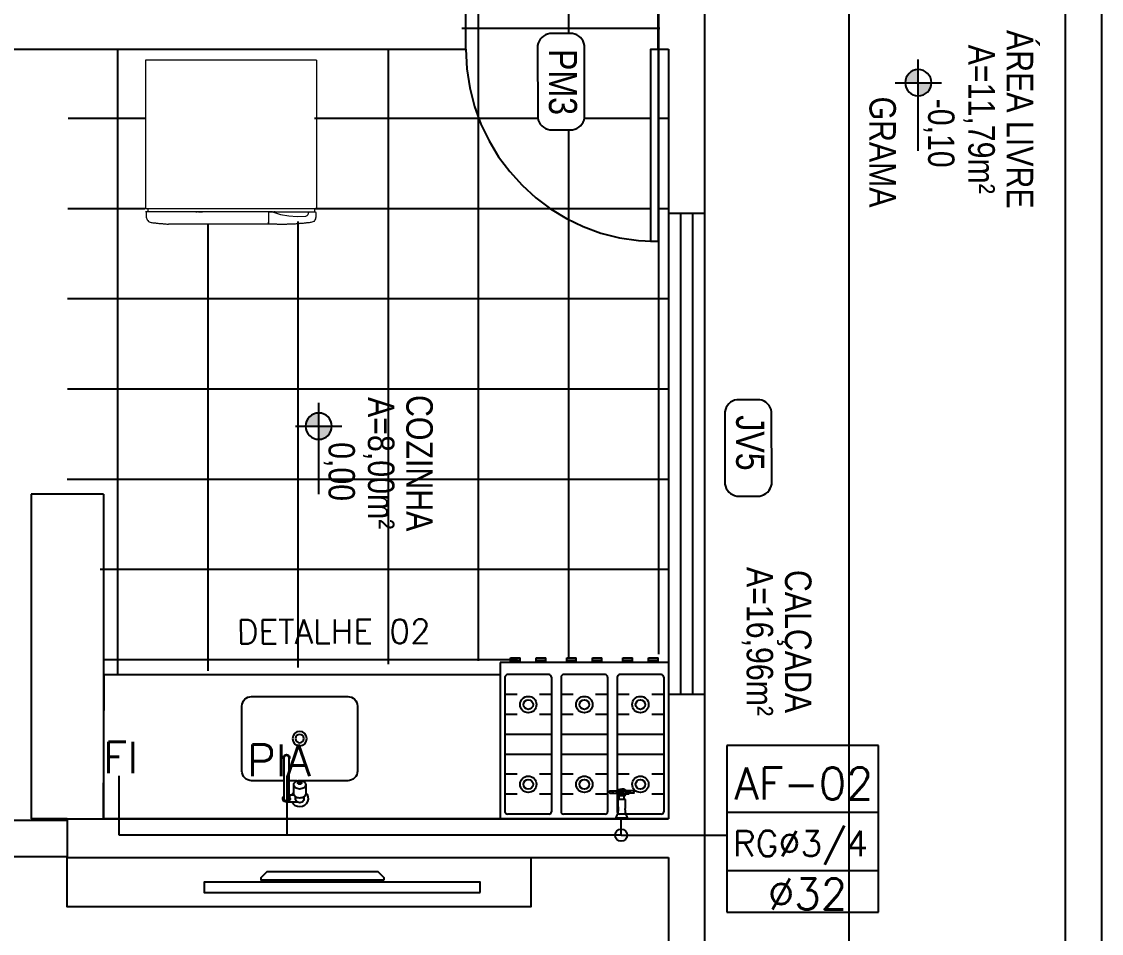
# Model space of a CAD drawing. Header units: millimetres. Extents: x -336 to -33, y -135 to 770.
# Drawn here: x -325.92 to -316.94, y 725.46 to 733.05 of the extents above; entities that cross this region are included whole.
import ezdxf
from ezdxf.enums import TextEntityAlignment as Align

# ---------------------------------------------------------------- set-up
doc = ezdxf.new("R2010")
doc.units = ezdxf.units.MM
doc.header["$LTSCALE"] = 50
doc.header["$MEASUREMENT"] = 0
for name, pattern in [('CONTINU', [0]), ('DASHDOT2', [0.5, 0.25, -0.125, 0, -0.125]), ('HIDDEN2', [0.1875, 0.125, -0.0625])]:
    doc.linetypes.add(name, pattern=pattern)
doc.layers.get('0').update_dxf_attribs({"linetype": 'CONTINUOUS'})
for name, color, linetype in [('-HIDRO', 8, 'CONTINUOUS'), ('a-pem-m', 6, 'CONTINUOUS'), ('A-PEN-B', 5, 'CONTINUOUS'), ('AF', 5, 'CONTINUOUS'), ('Diametro', 2, 'CONTINUOUS'), ('DIVERSOS', 1, 'CONTINUOUS'), ('E-txt-g', 3, 'CONTINUOUS'), ('HIDRO 01', 4, 'CONTINUOUS'), ('Prumadas_L', 1, 'CONTINUOUS'), ('Prumadas_Q', 3, 'CONTINUOUS'), ('Prumadas_T', 2, 'CONTINUOUS')]:
    doc.layers.add(name, color=color, linetype=linetype)
doc.layers.add('E-Lay-9', color=9, linetype='CONTINUOUS', lineweight=9)
doc.layers.add('E-Txt-W', color=7, linetype='CONTINUOUS', lineweight=20)
doc.styles.add('F2', font='swissc.ttf')
doc.styles.add('REG60', font='romans.shx', dxfattribs={"width": 0.8, "height": 0.15})
doc.styles.add('REG80', font='romans.shx', dxfattribs={"width": 0.8, "height": 0.2})
doc.styles.add('ROMANS', font='romans', dxfattribs={"height": 0.1})

# ---------------------------------------------------------------- blocks, each defined once
blk = doc.blocks.new('TXT-AMB75')
at = {"layer": 'E-txt-g', "style": 'REG80', "width": 0.8, "flags": 8}
blk.add_attdef('TXT', text='', height=0.2, dxfattribs=at).set_placement((0.0055, 0.2964), align=Align.CENTER)
at = {"layer": 'E-Txt-W', "style": 'REG60', "width": 0.8, "flags": 8}
blk.add_attdef('TXT', text='', height=0.15, dxfattribs=at).set_placement((0.0055, 0.0271), align=Align.CENTER)
blk = doc.blocks.new('Fogão03_6')
at = {"layer": 'a-pem-m', "color": 8}
for p, q in [((-0.35, -0.65), (-0.35, 0)), ((-0.35, 0), (0.35, 0)), ((-0.35, 0), (0.35, 0)), ((-0.35, -0.65), (-0.35, 0)), ((-0.33, -0.59), (-0.33, -0.03)), ((-0.33, -0.59), (-0.33, -0.03)), ((-0.32, -0.02), (-0.1467, -0.02)), ((-0.32, -0.02), (-0.1467, -0.02)), ((-0.1367, -0.59), (-0.1367, -0.03)), ((-0.1367, -0.59), (-0.1367, -0.03)), ((-0.0967, -0.59), (-0.0967, -0.03)), ((-0.0967, -0.59), (-0.0967, -0.03)), ((-0.0867, -0.02), (0.0867, -0.02)), ((-0.0867, -0.02), (0.0867, -0.02)), ((0.0967, -0.59), (0.0967, -0.03)), ((0.0967, -0.59), (0.0967, -0.03)), ((0.1367, -0.59), (0.1367, -0.03)), ((0.1367, -0.59), (0.1367, -0.03)), ((0.1467, -0.02), (0.32, -0.02)), ((0.1467, -0.02), (0.32, -0.02)), ((0.33, -0.59), (0.33, -0.03)), ((0.33, -0.59), (0.33, -0.03)), ((0.35, -0.65), (0.35, 0)), ((0.35, -0.65), (0.35, 0)), ((-0.33, -0.1029), (-0.28, -0.1029)), ((-0.33, -0.1029), (-0.28, -0.1029)), ((-0.1867, -0.1029), (-0.1367, -0.1029)), ((-0.1867, -0.1029), (-0.1367, -0.1029)), ((-0.0967, -0.1029), (-0.0467, -0.1029)), ((-0.0967, -0.1029), (-0.0467, -0.1029)), ((0.0467, -0.1029), (0.0967, -0.1029)), ((0.0467, -0.1029), (0.0967, -0.1029)), ((0.1367, -0.1029), (0.1867, -0.1029)), ((0.1367, -0.1029), (0.1867, -0.1029)), ((0.28, -0.1029), (0.33, -0.1029)), ((0.28, -0.1029), (0.33, -0.1029)), ((-0.33, -0.1857), (-0.28, -0.1857)), ((-0.33, -0.1857), (-0.28, -0.1857)), ((-0.1867, -0.1857), (-0.1367, -0.1857)), ((-0.1867, -0.1857), (-0.1367, -0.1857)), ((-0.0967, -0.1857), (-0.0467, -0.1857)), ((-0.0967, -0.1857), (-0.0467, -0.1857)), ((0.0467, -0.1857), (0.0967, -0.1857)), ((0.0467, -0.1857), (0.0967, -0.1857)), ((0.1367, -0.1857), (0.1867, -0.1857)), ((0.1367, -0.1857), (0.1867, -0.1857)), ((0.28, -0.1857), (0.33, -0.1857)), ((0.28, -0.1857), (0.33, -0.1857)), ((-0.33, -0.2686), (-0.1367, -0.2686)), ((-0.33, -0.2686), (-0.1367, -0.2686)), ((-0.0967, -0.2686), (0.0967, -0.2686)), ((-0.0967, -0.2686), (0.0967, -0.2686)), ((0.1367, -0.2686), (0.33, -0.2686)), ((0.1367, -0.2686), (0.33, -0.2686)), ((-0.33, -0.3514), (-0.1367, -0.3514)), ((-0.33, -0.3514), (-0.1367, -0.3514)), ((-0.0967, -0.3514), (0.0967, -0.3514)), ((-0.0967, -0.3514), (0.0967, -0.3514)), ((0.1367, -0.3514), (0.33, -0.3514)), ((0.1367, -0.3514), (0.33, -0.3514)), ((-0.33, -0.4343), (-0.28, -0.4343)), ((-0.33, -0.4343), (-0.28, -0.4343)), ((-0.1867, -0.4343), (-0.1367, -0.4343)), ((-0.1867, -0.4343), (-0.1367, -0.4343)), ((-0.0967, -0.4343), (-0.0467, -0.4343)), ((-0.0967, -0.4343), (-0.0467, -0.4343)), ((0.0467, -0.4343), (0.0967, -0.4343)), ((0.0467, -0.4343), (0.0967, -0.4343)), ((0.1367, -0.4343), (0.1867, -0.4343)), ((0.1367, -0.4343), (0.1867, -0.4343)), ((0.28, -0.4343), (0.33, -0.4343)), ((0.28, -0.4343), (0.33, -0.4343)), ((-0.33, -0.5171), (-0.28, -0.5171)), ((-0.33, -0.5171), (-0.28, -0.5171)), ((-0.1867, -0.5171), (-0.1367, -0.5171)), ((-0.1867, -0.5171), (-0.1367, -0.5171)), ((-0.0967, -0.5171), (-0.0467, -0.5171)), ((-0.0967, -0.5171), (-0.0467, -0.5171)), ((0.0467, -0.5171), (0.0967, -0.5171)), ((0.0467, -0.5171), (0.0967, -0.5171)), ((0.1367, -0.5171), (0.1867, -0.5171)), ((0.1367, -0.5171), (0.1867, -0.5171)), ((0.28, -0.5171), (0.33, -0.5171)), ((0.28, -0.5171), (0.33, -0.5171)), ((-0.32, -0.6), (-0.1467, -0.6)), ((-0.32, -0.6), (-0.1467, -0.6)), ((-0.0867, -0.6), (0.0867, -0.6)), ((-0.0867, -0.6), (0.0867, -0.6)), ((0.1467, -0.6), (0.32, -0.6)), ((0.1467, -0.6), (0.32, -0.6)), ((-0.35, -0.65), (0.35, -0.65)), ((-0.35, -0.65), (0.35, -0.65)), ((-0.3068, -0.65), (-0.3068, -0.67)), ((-0.3068, -0.65), (-0.3068, -0.67)), ((-0.2669, -0.66), (-0.3068, -0.66)), ((-0.2669, -0.66), (-0.3068, -0.66)), ((-0.2669, -0.67), (-0.3068, -0.67)), ((-0.2669, -0.67), (-0.3068, -0.67)), ((-0.2669, -0.65), (-0.2669, -0.67)), ((-0.2669, -0.65), (-0.2669, -0.67)), ((-0.1998, -0.65), (-0.1998, -0.67)), ((-0.1998, -0.65), (-0.1998, -0.67)), ((-0.1599, -0.66), (-0.1998, -0.66)), ((-0.1599, -0.66), (-0.1998, -0.66)), ((-0.1599, -0.67), (-0.1998, -0.67)), ((-0.1599, -0.67), (-0.1998, -0.67)), ((-0.1599, -0.65), (-0.1599, -0.67)), ((-0.1599, -0.65), (-0.1599, -0.67)), ((-0.0734, -0.65), (-0.0734, -0.67)), ((-0.0734, -0.65), (-0.0734, -0.67)), ((-0.0335, -0.66), (-0.0734, -0.66)), ((-0.0335, -0.66), (-0.0734, -0.66)), ((-0.0335, -0.67), (-0.0734, -0.67)), ((-0.0335, -0.67), (-0.0734, -0.67)), ((-0.0335, -0.65), (-0.0335, -0.67)), ((-0.0335, -0.65), (-0.0335, -0.67)), ((0.0335, -0.65), (0.0335, -0.67)), ((0.0335, -0.65), (0.0335, -0.67)), ((0.0734, -0.66), (0.0335, -0.66)), ((0.0734, -0.66), (0.0335, -0.66)), ((0.0734, -0.67), (0.0335, -0.67)), ((0.0734, -0.67), (0.0335, -0.67)), ((0.0734, -0.65), (0.0734, -0.67)), ((0.0734, -0.65), (0.0734, -0.67)), ((0.1599, -0.65), (0.1599, -0.67)), ((0.1599, -0.65), (0.1599, -0.67)), ((0.1998, -0.66), (0.1599, -0.66)), ((0.1998, -0.66), (0.1599, -0.66)), ((0.1998, -0.67), (0.1599, -0.67)), ((0.1998, -0.67), (0.1599, -0.67)), ((0.1998, -0.65), (0.1998, -0.67)), ((0.1998, -0.65), (0.1998, -0.67)), ((0.2669, -0.65), (0.2669, -0.67)), ((0.2669, -0.65), (0.2669, -0.67)), ((0.3067, -0.66), (0.2669, -0.66)), ((0.3067, -0.66), (0.2669, -0.66)), ((0.3067, -0.67), (0.2669, -0.67)), ((0.3067, -0.67), (0.2669, -0.67)), ((0.3067, -0.65), (0.3067, -0.67)), ((0.3067, -0.65), (0.3067, -0.67))]:
    blk.add_line(p, q, dxfattribs=at)
for centre, radius in [((-0.2333, -0.1443), 0.0341), ((-0.2333, -0.1443), 0.0341), ((-0.2333, -0.1443), 0.02), ((-0.2333, -0.1443), 0.02), ((0, -0.1443), 0.0341), ((0, -0.1443), 0.0341), ((0, -0.1443), 0.02), ((0, -0.1443), 0.02), ((0.2333, -0.1443), 0.0341), ((0.2333, -0.1443), 0.0341), ((0.2333, -0.1443), 0.02), ((0.2333, -0.1443), 0.02), ((-0.2333, -0.4757), 0.0341), ((-0.2333, -0.4757), 0.0341), ((0, -0.4757), 0.0341), ((0, -0.4757), 0.0341), ((0.2333, -0.4757), 0.0341), ((0.2333, -0.4757), 0.0341), ((-0.2333, -0.4757), 0.02), ((-0.2333, -0.4757), 0.02), ((0, -0.4757), 0.02), ((0, -0.4757), 0.02), ((0.2333, -0.4757), 0.02), ((0.2333, -0.4757), 0.02)]:
    blk.add_circle(centre, radius, dxfattribs=at)
for centre, start, end in [((-0.32, -0.03), 89.9995, 179.9996), ((-0.32, -0.03), 89.9995, 179.9996), ((-0.1467, -0.03), 359.9996, 89.9995), ((-0.1467, -0.03), 359.9996, 89.9995), ((-0.0867, -0.03), 89.9995, 179.9996), ((-0.0867, -0.03), 89.9995, 179.9996), ((0.0867, -0.03), 359.9996, 89.9995), ((0.0867, -0.03), 359.9996, 89.9995), ((0.1467, -0.03), 89.9995, 179.9996), ((0.1467, -0.03), 89.9995, 179.9996), ((0.32, -0.03), 359.9996, 89.9995), ((0.32, -0.03), 359.9996, 89.9995), ((-0.32, -0.59), 179.9996, 269.9995), ((-0.32, -0.59), 179.9996, 269.9995), ((-0.1467, -0.59), 269.9995, 359.9996), ((-0.1467, -0.59), 269.9995, 359.9996), ((-0.0867, -0.59), 179.9996, 269.9995), ((-0.0867, -0.59), 179.9996, 269.9995), ((0.0867, -0.59), 269.9995, 359.9996), ((0.0867, -0.59), 269.9995, 359.9996), ((0.1467, -0.59), 179.9996, 269.9995), ((0.1467, -0.59), 179.9996, 269.9995), ((0.32, -0.59), 269.9995, 359.9996), ((0.32, -0.59), 269.9995, 359.9996)]:
    blk.add_arc(centre, 0.01, start, end, dxfattribs=at)
blk = doc.blocks.new('Gelad-vs')
at = {"layer": 'E-Lay-9', "color": 8}
blk.add_line((-0.1988, 0.6175), (-0.1988, 0.6198), dxfattribs=at)
for points in [[(-0.7073, 0.5912), (-0.7069, 0.5951), (-0.7057, 0.5989), (-0.7042, 0.6024), (-0.7015, 0.6059), (-0.6984, 0.609), (-0.6949, 0.6109), (-0.6914, 0.6125), (-0.6876, 0.6136)], [(-0.7073, 0.5715), (-0.7073, 0.5912)], [(-0.6876, 0.6136), (-0.6841, 0.614), (-0.6806, 0.6144), (-0.6767, 0.6148), (-0.6733, 0.6152), (-0.6694, 0.6156), (-0.6659, 0.6159), (-0.662, 0.6163), (-0.6586, 0.6167), (-0.6551, 0.6171), (-0.6512, 0.6175), (-0.6477, 0.6179), (-0.6439, 0.6179), (-0.64, 0.6183), (-0.6365, 0.6186), (-0.6327, 0.619), (-0.6292, 0.6194), (-0.6257, 0.6194), (-0.6218, 0.6198), (-0.6183, 0.6198), (-0.6145, 0.6202)], [(-0.1988, 0.6198), (-0.6145, 0.6202)], [(-0.0027, 0.5715), (-0.0027, 0.5912), (-0.0031, 0.5951), (-0.0039, 0.5989), (-0.0058, 0.6024), (-0.0085, 0.6059), (-0.0112, 0.609), (-0.0147, 0.6109), (-0.0186, 0.6125), (-0.0224, 0.6136), (-0.0259, 0.614), (-0.0294, 0.6144), (-0.0333, 0.6148), (-0.0367, 0.6152), (-0.0406, 0.6156), (-0.0441, 0.6159), (-0.0476, 0.6163), (-0.0514, 0.6167), (-0.0549, 0.6171), (-0.0588, 0.6175), (-0.0623, 0.6179), (-0.0661, 0.6179), (-0.0696, 0.6183), (-0.0735, 0.6186), (-0.077, 0.619), (-0.0808, 0.6194), (-0.0843, 0.6194), (-0.0882, 0.6198), (-0.0917, 0.6198), (-0.0955, 0.6202), (-0.099, 0.6202), (-0.1029, 0.6206), (-0.1063, 0.6206), (-0.1102, 0.6206), (-0.1137, 0.621), (-0.1176, 0.621), (-0.121, 0.621), (-0.1249, 0.6214), (-0.1284, 0.6214), (-0.1323, 0.6214), (-0.1357, 0.6214), (-0.1396, 0.6214), (-0.1431, 0.6214), (-0.147, 0.6214), (-0.1504, 0.6214), (-0.1543, 0.6214), (-0.1578, 0.6214), (-0.1617, 0.6214), (-0.1651, 0.621), (-0.169, 0.621), (-0.1725, 0.621), (-0.1763, 0.6206), (-0.1798, 0.6206), (-0.1837, 0.6206), (-0.1872, 0.6202), (-0.1907, 0.6202), (-0.1945, 0.6198), (-0.1988, 0.6198)], [(-0.1988, 0.6159), (-0.1988, 0.6186)], [(-0.1988, 0.5695), (-0.1988, 0.6186), (-0.1988, 0.614)], [(-0.1988, 0.6175), (-0.1988, 0.6179)], [(-0.1988, 0.6167), (-0.1988, 0.6171)], [(-0.1988, 0.6159), (-0.1988, 0.6156), (-0.1988, 0.6156), (-0.1988, 0.6156), (-0.1988, 0.6156), (-0.1988, 0.6152), (-0.1988, 0.6152), (-0.1988, 0.6148), (-0.1988, 0.6148), (-0.1988, 0.6148), (-0.1988, 0.6144), (-0.1988, 0.614), (-0.1988, 0.6136), (-0.1988, 0.6136), (-0.1988, 0.6132), (-0.1988, 0.6128)], [(-0.1988, 0.6156), (-0.1988, 0.6159)], [(-0.1988, 0.6148), (-0.1988, 0.6156)], [(-0.1988, 0.614), (-0.1988, 0.6144)], [(-0.1988, 0.5695), (-0.1988, 0.614)], [(-0.1988, 0.6128), (-0.1988, 0.6128), (-0.1988, 0.6132)], [(-0.1988, 0.5707), (-0.1988, 0.6128)], [(-0.1821, 0.5695), (-0.1489, 0.5796), (-0.1149, 0.5858), (-0.0801, 0.5885), (-0.0456, 0.5873)], [(-0.0456, 0.5873), (-0.0433, 0.5869), (-0.0406, 0.5862), (-0.0383, 0.5846), (-0.0364, 0.5827), (-0.0348, 0.5808), (-0.0336, 0.5784), (-0.0329, 0.5757), (-0.0329, 0.5734)], [(-0.1988, 0.5695), (-0.71, 0.5695)], [(-0.71, -0.0613), (-0.71, 0.5572)], [(0, 0.5572), (-0.71, 0.5572)], [(-0.7073, 0.5711), (-0.7073, 0.5711), (-0.7073, 0.5711), (-0.7073, 0.5711), (-0.7073, 0.5711), (-0.7073, 0.5711), (-0.7073, 0.5711), (-0.7073, 0.5707), (-0.7069, 0.5699), (-0.7061, 0.5695), (-0.7057, 0.5695), (-0.7057, 0.5695), (-0.7057, 0.5695), (-0.7057, 0.5695), (-0.7057, 0.5695), (-0.7057, 0.5695)], [(-0.5012, 0.5695), (-0.7054, 0.5695)], [(-0.7015, 0.5572), (-0.7015, 0.5695)], [(-0.6791, 0.5695), (-0.6791, 0.5695), (-0.6791, 0.5695), (-0.6791, 0.5695), (-0.6791, 0.5695), (-0.6791, 0.5695), (-0.6791, 0.5695)], [(-0.5012, 0.5695), (-0.5, 0.5695), (-0.4989, 0.5695), (-0.4973, 0.5695), (-0.4969, 0.5695), (-0.4962, 0.5695)], [(-0.4989, 0.5695), (-0.5, 0.5695)], [(-0.4962, 0.5695), (-0.4962, 0.5695)], [(-0.4904, 0.5695), (-0.4904, 0.5695), (-0.4907, 0.5695), (-0.4907, 0.5695), (-0.4915, 0.5695), (-0.4919, 0.5695), (-0.4923, 0.5695), (-0.4927, 0.5695), (-0.4934, 0.5695), (-0.4942, 0.5695), (-0.495, 0.5695), (-0.4958, 0.5695), (-0.4962, 0.5695)], [(-0.4962, 0.5695), (-0.4962, 0.5695)], [(-0.4904, 0.5695), (-0.4737, 0.5695)], [(-0.4745, 0.5695), (-0.4904, 0.5695), (-0.4904, 0.5695), (-0.4904, 0.5695), (-0.4904, 0.5695), (-0.4904, 0.5695)], [(-0.2289, 0.5695), (-0.2289, 0.5695), (-0.2289, 0.5695), (-0.2289, 0.5695), (-0.2289, 0.5695), (-0.2289, 0.5695), (-0.2289, 0.5695), (-0.2289, 0.5695), (-0.2289, 0.5695), (-0.2289, 0.5695), (-0.2289, 0.5695), (-0.2289, 0.5695), (-0.2289, 0.5695), (-0.2289, 0.5695), (-0.2289, 0.5695), (-0.2289, 0.5695), (-0.2289, 0.5695), (-0.2289, 0.5695), (-0.2289, 0.5695), (-0.2289, 0.5695), (-0.2289, 0.5695)], [(-0.1988, 0.5722), (-0.1988, 0.5715)], [(-0.1988, 0.5695), (-0.1988, 0.5695), (-0.1988, 0.5695), (-0.1988, 0.5695), (-0.1988, 0.5707)], [(-0.1988, 0.5695), (-0.1988, 0.5707)], [(-0.1821, 0.5695), (-0.1988, 0.5695)], [(-0.198, 0.5695), (-0.198, 0.5695), (-0.198, 0.5695), (-0.198, 0.5695), (-0.198, 0.5695), (-0.198, 0.5695), (-0.198, 0.5695), (-0.198, 0.5695), (-0.198, 0.5695), (-0.198, 0.5695), (-0.198, 0.5695), (-0.198, 0.5695), (-0.198, 0.5695)], [(-0.198, 0.5695), (-0.1821, 0.5695), (-0.1821, 0.5695), (-0.1821, 0.5695), (-0.1821, 0.5695), (-0.1821, 0.5695)], [(-0.1821, 0.5695), (-0.1818, 0.5695), (-0.1818, 0.5695), (-0.1814, 0.5695), (-0.181, 0.5695), (-0.1806, 0.5695), (-0.1802, 0.5695), (-0.1798, 0.5695), (-0.1791, 0.5695), (-0.1783, 0.5695), (-0.1775, 0.5695), (-0.1763, 0.5695), (-0.1763, 0.5695)], [(-0.1763, 0.5695), (-0.1763, 0.5695)], [(-0.1763, 0.5695), (-0.1763, 0.5695)], [(-0.1709, 0.5695), (-0.1725, 0.5695), (-0.1736, 0.5695), (-0.1752, 0.5695), (-0.1756, 0.5695), (-0.1763, 0.5695)], [(-0.1736, 0.5695), (-0.1725, 0.5695)], [(-0.1709, 0.5695), (-0.0046, 0.5695)], [(-0.0329, 0.5715), (-0.0329, 0.5734)], [(-0.0329, 0.5715), (-0.0329, 0.5711), (-0.0325, 0.5711), (-0.0325, 0.5707), (-0.0325, 0.5707), (-0.0321, 0.5703), (-0.0321, 0.5703), (-0.0321, 0.5699), (-0.0317, 0.5699), (-0.0313, 0.5695), (-0.0313, 0.5695), (-0.0309, 0.5695), (-0.0309, 0.5695)], [(-0.0309, 0.5695), (-0.0309, 0.5695), (-0.0309, 0.5695), (-0.0309, 0.5695), (-0.0309, 0.5695), (-0.0309, 0.5695), (-0.0309, 0.5695), (-0.0309, 0.5695), (-0.0309, 0.5695)], [(-0.0085, 0.5572), (-0.0085, 0.5695)], [(-0.0046, 0.5695), (-0.0046, 0.5695), (-0.0046, 0.5695), (-0.0046, 0.5695), (-0.0046, 0.5695), (-0.0046, 0.5695), (-0.0046, 0.5695), (-0.0039, 0.5695), (-0.0035, 0.5699), (-0.0031, 0.5707), (-0.0031, 0.5711), (-0.0031, 0.5711), (-0.0031, 0.5711), (-0.0031, 0.5711), (-0.0031, 0.5711), (-0.0031, 0.5715)], [(0, -0.0613), (0, 0.5572)], [(0, -0.0613), (-0.71, -0.0613)]]:
    blk.add_lwpolyline(points, dxfattribs=at)
blk = doc.blocks.new('NIVEL')
at = {"layer": 'DIVERSOS'}
h = blk.add_hatch(color=7, dxfattribs=at)
h.paths.add_polyline_path([(0, 0.137, 0.414214), (-0.137, 0), (0, 0)])
h.paths.add_polyline_path([(0, 0), (0, -0.137, 0.414214), (0.137, 0)])
at = {"layer": 'DIVERSOS', "color": 7}
for p, q in [((0, 0.242), (0, -0.242)), ((0.709, 0), (-0.242, 0))]:
    blk.add_line(p, q, dxfattribs=at)
blk.add_circle((0, 0), 0.137, dxfattribs=at)
blk = doc.blocks.new('Cuba coz')
at = {"color": 8}
blk.add_line((7.5, -4.5), (7.5, -2.41), dxfattribs=at)
for points in [[(13.41, -6.5), (13.41, -20, 0.414214), (17.41, -24), (44.41, -24, 0.414214), (48.41, -20), (48.41, 20, 0.414214), (44.41, 24), (17.41, 24, 0.414214), (13.41, 20), (13.41, 0.74)], [(6.7, 1.75), (6, 1.75, 0.546464), (4.41, -0.73, -0.10784), (4.5, -1.15), (4.5, -5.5)], [(11.72, 2.5), (7.96, 2.5, 0.133256), (7.32, 2.33, 0.106756), (6.71, 1.77, 0.082828), (6.34, 0.99, 0.071352), (6.19, 0, 0.071352), (6.34, -0.99, 0.082828), (6.71, -1.77, 0.106756), (7.32, -2.33, 0.133256), (7.96, -2.5), (11.72, -2.5)], [(4.41, -0.73, 0.293273), (6, -1.75), (6.7, -1.75)], [(13.41, -1), (13.41, -4.5, 0.414214)]]:
    blk.add_lwpolyline(points, format="xyb", dxfattribs=at)
for points in [[(11.72, -2.5, 0.133256), (12.36, -2.33, 0.106756), (12.97, -1.77, 0.082828), (13.35, -0.99, 0.071352), (13.49, 0, 0.071352), (13.35, 0.99, 0.082828), (12.97, 1.77, 0.106756), (12.36, 2.33, 0.133256), (11.72, 2.5, 0.133256), (11.08, 2.33, 0.106756), (10.47, 1.77, 0.082828), (10.1, 0.99, 0.071352), (9.95, 0, 0.071352), (10.1, -0.99, 0.082828), (10.47, -1.77, 0.106756), (11.08, -2.33, 0.133256)], [(12.47, 0.75, 0.133256), (12.28, 0.7, 0.106756), (12.1, 0.53, 0.082828), (11.98, 0.3, 0.071352), (11.94, 0, 0.071352), (11.98, -0.3, 0.082828), (12.1, -0.53, 0.106756), (12.28, -0.7, 0.133256), (12.47, -0.75, 0.133256), (12.66, -0.7, 0.106756), (12.85, -0.53, 0.082828), (12.96, -0.3, 0.071352), (13, 0, 0.071352), (12.96, 0.3, 0.082828), (12.85, 0.53, 0.106756), (12.66, 0.7, 0.133256)], [(6, -6.5), (23, -6.5, 1), (23, -4.5), (6, -4.5, 1)]]:
    blk.add_lwpolyline(points, format="xyb", close=True, dxfattribs=at)
for radius in [3, 1.75]:
    blk.add_circle((30.91, 0), radius, dxfattribs=at)
for centre, radius, start, end in [((6, 0), 3.5, 45.5847, 244.6231), ((6, -5.5), 1.5, 41.8103, 318.1897), ((6, 0), 3.5, 295.3769, 314.4153), ((23, -5.5), 1.25, 233.1301, 126.8699)]:
    blk.add_arc(centre, radius, start, end, dxfattribs=at)

msp = doc.modelspace()

# ---------------------------------------------------------------- hatches: boundary and pattern name
at = {"layer": '-HIDRO'}
h = msp.add_hatch(dxfattribs=at)
h.set_pattern_fill('ANSI37,_O', color=256, scale=6, angle=-45)
h.set_pattern_definition([(360, (-1738.11536, 612.9919), (2e-16, 0.75), []), (90, (-1738.11536, 612.9919), (-0.75, 2e-16), [])])
h.paths.add_polyline_path([(-320.6211, 732.8161), (-320.6211, 731.2161), (-320.6811, 731.2161), (-320.6811, 732.8161)], flags=16)
edge = h.paths.add_edge_path(flags=16)
edge.add_arc((-321.3509, 732.2634), 0.1184, -81.66738, -8.33262)
edge.add_line((-321.2337, 732.2463), (-321.2343, 732.8468))
edge.add_arc((-321.3509, 732.8303), 0.1178, 8.0319, 81.60093)
edge.add_line((-321.3337, 732.9468), (-321.5231, 732.9468))
edge.add_arc((-321.506, 732.829), 0.1191, 98.25848, 171.3882)
edge.add_line((-321.6237, 732.8468), (-321.6231, 732.2463))
edge.add_arc((-321.5059, 732.2634), 0.1184, 188.33262, 261.66738)
edge.add_line((-321.5231, 732.1463), (-321.3337, 732.1463))
edge = h.paths.add_edge_path(flags=16)
edge.add_line((-323.4441, 729.1165), (-323.4441, 729.8749))
edge = h.paths.add_edge_path(flags=16)
edge.add_arc((-323.4441, 729.6821), 0.1096, -90, 270)
edge = h.paths.add_edge_path(flags=16)
edge.add_line((-323.6368, 729.6821), (-323.2514, 729.6821))
h.paths.add_polyline_path([(-322.7764, 729.9984), (-322.7764, 728.7501), (-322.4349, 728.7501), (-322.4349, 729.9984)], flags=24)
h.paths.add_polyline_path([(-323.1443, 729.9903), (-323.1443, 728.7581), (-322.7477, 728.7581), (-322.7477, 729.9903)], flags=24)
edge = h.paths.add_edge_path()
edge.add_line((-320.6211, 733.1161), (-322.2767, 733.1161))
edge.add_line((-322.2767, 733.1161), (-322.2211, 732.8161))
edge.add_line((-322.2211, 732.8161), (-323.4862, 732.8161))
edge.add_line((-323.4862, 732.8161), (-323.4691, 731.4201))
edge.add_line((-323.4691, 731.4201), (-323.6989, 731.3605))
edge.add_line((-323.6989, 731.3605), (-324.1408, 731.3626))
edge.add_line((-324.1408, 731.3626), (-324.5547, 731.3622))
edge.add_line((-324.5547, 731.3622), (-324.7553, 731.3667))
edge.add_line((-324.7553, 731.3667), (-324.8915, 731.4348))
edge.add_line((-324.8915, 731.4348), (-324.8915, 732.8161))
edge.add_line((-324.8915, 732.8161), (-325.5282, 732.8161))
edge.add_line((-325.5282, 732.8161), (-325.5353, 729.1161))
edge.add_line((-325.5353, 729.1161), (-325.2863, 729.1161))
edge.add_line((-325.2863, 729.1161), (-325.2281, 727.6161))
edge.add_line((-325.2281, 727.6161), (-320.5353, 727.7886))
edge.add_line((-320.5353, 727.7886), (-320.5353, 732.8161))
edge.add_line((-320.5353, 732.8161), (-320.6082, 732.8161))
edge.add_line((-320.6082, 732.8161), (-320.6082, 733.1161))
edge.add_line((-320.6082, 733.1161), (-322.2767, 733.1161))
h.paths.add_polyline_path([(-323.4721, 729.6148), (-323.4721, 728.9936), (-323.0764, 728.9936), (-323.0764, 729.6148)], flags=24)

# ---------------------------------------------------------------- linework, layer by layer
at = {"layer": '-HIDRO', "linetype": 'Continuous'}
for p, q in [((-316.9353, 753.4228), (-316.9353, 703.4228)), ((-317.2353, 753.1228), (-317.2353, 703.7228)), ((-319.0353, 743.8135), (-319.0353, 717.6028)), ((-322.2211, 732.8161), (-322.2211, 733.1161)), ((-320.6211, 732.8161), (-320.6211, 733.1161)), ((-320.2353, 733.1161), (-320.2353, 724.5994)), ((-328.8353, 732.8161), (-322.2211, 732.8161)), ((-320.6811, 732.8161), (-320.5353, 732.8161)), ((-320.5353, 732.8161), (-320.5353, 726.4161)), ((-325.2353, 729.1161), (-325.8353, 729.1161)), ((-325.8353, 729.1161), (-325.8353, 726.4161)), ((-325.2353, 729.1161), (-325.2353, 726.4161)), ((-320.5353, 728.7117), (-320.5353, 726.4161)), ((-325.5353, 726.4161), (-325.8353, 726.4161)), ((-325.5353, 726.4161), (-320.5353, 726.4161)), ((-325.5353, 726.4161), (-325.5353, 726.0961)), ((-325.5353, 726.0961), (-320.5353, 726.0961)), ((-320.5353, 726.0961), (-320.5353, 724.5994))]:
    msp.add_line(p, q, dxfattribs=at)
at = {"layer": '-HIDRO', "linetype": 'HIDDEN2'}
for p, q in [((-320.5353, 731.453), (-320.2353, 731.453)), ((-320.4353, 731.453), (-320.4353, 727.453)), ((-320.3353, 731.453), (-320.3353, 727.453)), ((-320.5353, 727.453), (-320.2353, 727.453))]:
    msp.add_line(p, q, dxfattribs=at)
at = {"layer": '-HIDRO', "linetype": 'DASHDOT2'}
for p, q in [((-325.5353, 726.4028), (-330.6353, 726.4028)), ((-325.5353, 726.1028), (-327.9353, 726.1028))]:
    msp.add_line(p, q, dxfattribs=at)
at = {"layer": '-HIDRO', "linetype": 'Continuous'}
for points in [[(-321.3337, 732.1463, 0.331371), (-321.2337, 732.2463), (-321.2343, 732.8468, 0.332506), (-321.3337, 732.9468), (-321.5231, 732.9468, 0.330378), (-321.6237, 732.8468), (-321.6231, 732.2463, 0.331371), (-321.5231, 732.1463)], [(-319.7772, 729.1012, 0.331371), (-319.6772, 729.2012), (-319.6778, 729.8018, 0.332506), (-319.7772, 729.9018), (-319.9665, 729.9018, 0.330378), (-320.0671, 729.8018), (-320.0665, 729.2012, 0.331371), (-319.9665, 729.1012)]]:
    msp.add_lwpolyline(points, format="xyb", close=True, dxfattribs=at)
msp.add_lwpolyline([(-320.6211, 732.8161), (-320.6211, 731.2161), (-320.6811, 731.2161), (-320.6811, 732.8161)], close=True, dxfattribs=at)
at = {"layer": '-HIDRO', "linetype": 'CONTINU'}
msp.add_lwpolyline([(-325.2281, 727.6161), (-321.9353, 727.6161), (-321.9353, 726.4161), (-325.2353, 726.4161)], close=True, dxfattribs=at)
at = {"layer": '-HIDRO'}
for points in [[(-325.5353, 726.0961), (-321.6815, 726.0961), (-321.6815, 725.6859), (-325.5353, 725.6859)], [(-322.8997, 725.9097), (-322.8997, 725.9268), (-322.951, 725.9781), (-323.8744, 725.9781), (-323.9257, 725.9268), (-323.9257, 725.9097)], [(-322.1015, 725.8047), (-322.1015, 725.8902), (-324.3974, 725.8902), (-324.3974, 725.8047)]]:
    msp.add_lwpolyline(points, close=True, dxfattribs=at)
at = {"layer": '-HIDRO', "linetype": 'HIDDEN2'}
msp.add_arc((-320.6211, 732.8161), 1.6, 180, 270, dxfattribs=at)
at = {"layer": 'A-PEN-B'}
msp.add_line((-320.9291, 726.2816), (-320.9291, 726.4249), dxfattribs=at)
msp.add_circle((-320.9291, 726.2816), 0.05, dxfattribs=at)
at = {"layer": 'AF'}
for p, q in [((-325.1071, 726.7751), (-325.1071, 726.2816)), ((-323.7107, 726.7751), (-323.7107, 726.2816)), ((-320.9291, 726.2816), (-325.1047, 726.2816))]:
    msp.add_line(p, q, dxfattribs=at)
at = {"layer": 'HIDRO 01', "color": 4}
for p, q in [((-320.9458, 726.6565), (-320.9546, 726.6565)), ((-320.9244, 726.6565), (-320.9458, 726.6565)), ((-320.903, 726.6565), (-320.9244, 726.6565)), ((-320.8942, 726.6565), (-320.903, 726.6565)), ((-320.8942, 726.6565), (-320.8941, 726.6565)), ((-321.0245, 726.6404), (-321.0245, 726.6479)), ((-321.0245, 726.633), (-321.0245, 726.6404)), ((-321.022, 726.6503), (-320.965, 726.6503)), ((-321.022, 726.6305), (-320.9679, 726.6305)), ((-320.9343, 726.6305), (-320.9691, 726.6305)), ((-320.9343, 726.6503), (-320.9659, 726.6504)), ((-320.9244, 726.577), (-320.9566, 726.577)), ((-320.9566, 726.577), (-320.9566, 726.5245)), ((-320.945, 726.6095), (-320.9535, 726.6095)), ((-320.9454, 726.577), (-320.9454, 726.6095)), ((-320.9244, 726.6095), (-320.945, 726.6095)), ((-320.9343, 726.6503), (-320.9244, 726.6503)), ((-320.9244, 726.6305), (-320.9343, 726.6305)), ((-320.9244, 726.6503), (-320.9145, 726.6503)), ((-320.9145, 726.6305), (-320.9244, 726.6305)), ((-320.9038, 726.6095), (-320.9244, 726.6095)), ((-320.8922, 726.577), (-320.9244, 726.577)), ((-320.9145, 726.6503), (-320.8826, 726.6503)), ((-320.9145, 726.6305), (-320.8809, 726.6305)), ((-320.8953, 726.6095), (-320.9038, 726.6095)), ((-320.9034, 726.577), (-320.9034, 726.6095)), ((-320.8922, 726.5245), (-320.8922, 726.577)), ((-320.8268, 726.6503), (-320.8838, 726.6503)), ((-320.8268, 726.6305), (-320.8809, 726.6305)), ((-320.8786, 726.6506), (-320.8687, 726.6506)), ((-320.8687, 726.6308), (-320.8786, 726.6308)), ((-320.8687, 726.6506), (-320.8588, 726.6506)), ((-320.8588, 726.6308), (-320.8687, 726.6308)), ((-320.8243, 726.6479), (-320.8243, 726.6404)), ((-320.8243, 726.633), (-320.8243, 726.6404)), ((-320.9764, 726.4235), (-320.9764, 726.4161)), ((-320.9244, 726.4235), (-320.9764, 726.4235)), ((-320.9244, 726.4161), (-320.9764, 726.4161)), ((-320.8724, 726.4235), (-320.9244, 726.4235)), ((-320.8724, 726.4161), (-320.9244, 726.4161)), ((-320.8724, 726.4161), (-320.8724, 726.4235))]:
    msp.add_line(p, q, dxfattribs=at)
for points in [[(-320.9535, 726.6095), (-320.9541, 726.6124), (-320.9548, 726.6155), (-320.9558, 726.6198)], [(-320.8953, 726.6095), (-320.8947, 726.6124), (-320.894, 726.6155), (-320.893, 726.6198)]]:
    msp.add_lwpolyline(points, dxfattribs=at)
at = {"layer": 'HIDRO 01', "color": 4, "extrusion": (0, 0, -1)}
for centre, radius, start, end in [((320.9662, 726.664), 0.0136, 213.62105, 268.76325), ((320.9509, 726.6585), 0.00198, 349.88757, 69.87805), ((320.9509, 726.6585), 0.00198, 270.00003, 349.90518), ((320.9244, 726.5863), 0.0789, 69.86369, 90.00435), ((320.8826, 726.664), 0.0136, 269.99999, 326.3941), ((321.022, 726.6479), 0.00247, 0, 89.99997), ((320.9917, 726.6407), 0.0099, 0.02599, 89.97398), ((320.9917, 726.6407), 0.0099, 270.01824, 359.98184), ((320.9719, 726.6407), 0.0099, 90.01813, 179.98171), ((320.9719, 726.6407), 0.0099, 180.01813, 269.98172), ((320.9691, 726.6169), 0.0136, 90.00002, 167.64009), ((320.9343, 726.6404), 0.0099, 0.02599, 89.97398), ((320.9343, 726.6405), 0.0099, 270.01824, 359.98184), ((320.9145, 726.6404), 0.0099, 90.01813, 179.98171), ((320.9145, 726.6405), 0.0099, 180.01813, 269.98172), ((320.8797, 726.6169), 0.0136, 12.35667, 90.0002), ((320.8786, 726.6407), 0.0099, 0.02599, 89.97398), ((320.8786, 726.6407), 0.0099, 270.01824, 359.98184), ((320.8588, 726.6407), 0.0099, 90.01813, 179.98171), ((320.8588, 726.6407), 0.0099, 180.01813, 269.98172), ((320.8268, 726.633), 0.00247, 180, 270), ((321.0881, 726.4978), 0.1342, 168.54931, 213.64179), ((320.7607, 726.4978), 0.1342, 326.35799, 11.45044)]:
    msp.add_arc(centre, radius, start, end, dxfattribs=at)
at = {"layer": 'HIDRO 01', "color": 4}
for centre, radius, start, end in [((-320.9546, 726.6563), 0.00025, 90.08489, 146.11552), ((-320.9244, 726.5863), 0.0789, 69.86114, 90.006), ((-320.8979, 726.6585), 0.00198, 269.99664, 349.92793), ((-320.8979, 726.6585), 0.00198, 349.9237, 69.87294), ((-320.8942, 726.6563), 0.000248, 33.64409, 63.28259), ((-321.022, 726.633), 0.00247, 180, 270.00105), ((-320.8268, 726.6479), 0.00247, 0, 90.00165)]:
    msp.add_arc(centre, radius, start, end, dxfattribs=at)
at = {"layer": 'Prumadas_L'}
for p, q in [((-318.7882, 726.4687), (-320.0499, 726.4687)), ((-320.9291, 726.2816), (-320.0499, 726.2811)), ((-318.7882, 725.9847), (-320.0499, 725.9847))]:
    msp.add_line(p, q, dxfattribs=at)
at = {"layer": 'Prumadas_Q'}
for p, q in [((-318.7882, 727.0271), (-320.0499, 727.0271)), ((-320.0499, 727.0271), (-320.0499, 725.6422)), ((-318.7882, 725.6422), (-318.7882, 727.0271)), ((-320.0499, 725.6422), (-318.7882, 725.6422))]:
    msp.add_line(p, q, dxfattribs=at)

# ---------------------------------------------------------------- block references
at = {"layer": '-HIDRO'}
ref = msp.add_blockref('TXT-AMB75', (-318.1546, 732.2414), dxfattribs=dict(at, xscale=1.458, yscale=1.458, zscale=1.458, rotation=270))
ref.add_attrib('TXT', 'ÁREA LIVRE', dxfattribs={"layer": 'E-txt-g', "color": 2, "height": 0.22, "rotation": 270, "style": 'F2'}).set_placement((-317.7224, 732.2334), align=Align.CENTER)
ref.add_attrib('TXT', 'A=11,79m²', dxfattribs={"layer": 'E-Txt-W', "height": 0.22, "rotation": 270, "style": 'F2'}).set_placement((-318.0414, 732.2334), align=Align.CENTER)
for name, p, xscale, yscale, zscale, rotation in [('Gelad-vs', (-323.4637, 732.6024), -2, 2, 2, 180), ('Cuba coz', (-323.6026, 726.4664, -12.6692), -0.02000000000043656, 0.02000000000043656, 0.02, 270)]:
    msp.add_blockref(name, p, dxfattribs=dict(at, xscale=xscale, yscale=yscale, zscale=zscale, rotation=rotation))
at = {"layer": '-HIDRO', "linetype": 'Continuous'}
for name, p, xscale, yscale, zscale, rotation in [('NIVEL', (-318.458, 732.5373), -0.7971733240954236, 0.7971733240954236, 0.7971733240954236, 90), ('NIVEL', (-323.4441, 729.6821), -0.7971733240954236, 0.7971733240954236, 0.7971733240954236, 90), ('Fogão03_6', (-321.2353, 726.4161), 2, 2, 2, 180)]:
    msp.add_blockref(name, p, dxfattribs=dict(at, xscale=xscale, yscale=yscale, zscale=zscale, rotation=rotation))
at = {"layer": '-HIDRO'}
ref = msp.add_blockref('TXT-AMB75', (-323.148, 729.3822), dxfattribs=dict(at, xscale=1.458, yscale=1.458, zscale=1.458, rotation=270))
ref.add_attrib('TXT', 'COZINHA', dxfattribs={"layer": 'E-txt-g', "color": 2, "height": 0.22, "rotation": 270, "style": 'F2'}).set_placement((-322.7158, 729.3742), align=Align.CENTER)
ref.add_attrib('TXT', 'A=8,00m²', dxfattribs={"layer": 'E-Txt-W', "height": 0.22, "rotation": 270, "style": 'F2'}).set_placement((-323.0347, 729.3742), align=Align.CENTER)
ref = msp.add_blockref('TXT-AMB75', (-319.9987, 727.8997), dxfattribs=dict(at, xscale=1.458, yscale=1.458, zscale=1.458, rotation=270))
ref.add_attrib('TXT', 'CALÇADA', dxfattribs={"layer": 'E-txt-g', "color": 2, "height": 0.22, "rotation": 270, "style": 'F2'}).set_placement((-319.5665, 727.8917), align=Align.CENTER)
ref.add_attrib('TXT', 'A=16,96m²', dxfattribs={"layer": 'E-Txt-W', "height": 0.22, "rotation": 270, "style": 'F2'}).set_placement((-319.8854, 727.8917), align=Align.CENTER)

# ---------------------------------------------------------------- texts
at = {"layer": '-HIDRO', "linetype": 'Continuous', "style": 'F2'}
for s, height, p in [('PM3', 0.23318, (-321.2963, 732.8179, 3.424)), ('GRAMA', 0.21944, (-318.6446, 732.422)), ('-0,10', 0.21944, (-318.1572, 732.404)), ('JV5', 0.23318, (-319.7398, 729.7728, 3.424)), ('0,00', 0.21944, (-323.1433, 729.5488))]:
    msp.add_text(s, height=height, rotation=270, dxfattribs=at).set_placement(p, align=Align.TOP_LEFT)
at = {"layer": 'Diametro', "style": 'ROMANS'}
msp.add_text('DETALHE 02', height=0.2, rotation=0.15393, dxfattribs=at).set_placement((-323.3187, 727.8745), align=Align.CENTER)
at = {"layer": 'Prumadas_T', "style": 'ROMANS'}
for s, p in [('FI', (-325.2381, 726.7957)), ('PIA', (-324.0386, 726.7729))]:
    msp.add_text(s, height=0.26208, rotation=360, dxfattribs=at).set_placement(p)
for s, height, p in [('AF-02', 0.2646, (-319.4097, 726.5793)), ('RG%%C3/4', 0.21168, (-319.4387, 726.1066)), ('%%C32', 0.25613, (-319.3789, 725.6646))]:
    msp.add_text(s, height=height, rotation=360, dxfattribs=at).set_placement(p, align=Align.CENTER)

doc.saveas('drawing.dxf')
